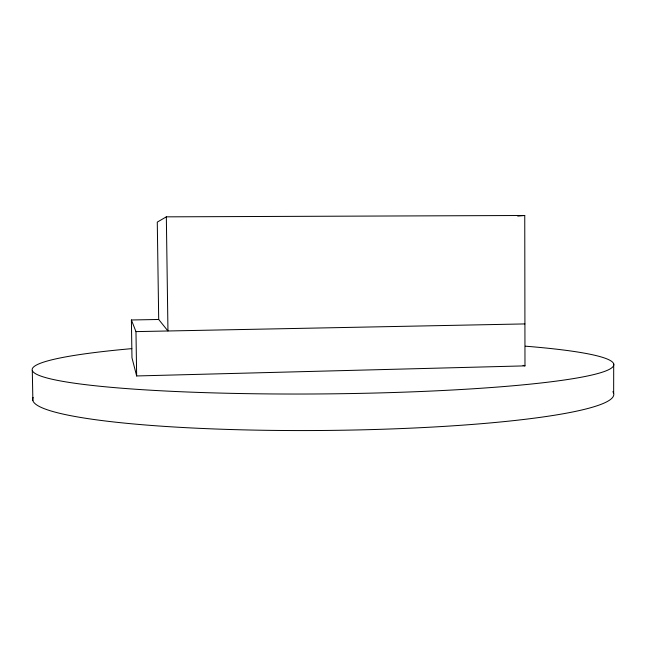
<?xml version="1.0" encoding="UTF-8"?>
<svg xmlns="http://www.w3.org/2000/svg" width="646" height="646" viewBox="0 0 646 646"><rect width="100%" height="100%" fill="white"/><g stroke="black" fill="none" stroke-linecap="round" stroke-linejoin="round"><path stroke-width="0.97" d="M613.652 393.357L613.7 363.803M166.337 216.846L157.277 222.119L158.698 319.479L167.96 330.986L166.337 216.846L524.754 215.489L524.98 365.87L136.653 375.956L131.978 357.803L131.388 319.98L158.698 319.479M517.729 216.111L524.754 215.489M131.388 319.98L135.975 331.616L524.915 323.921M523.05 365.345L524.98 365.87M32.3 370.586L32.873 400.568M135.975 331.616L136.653 375.956M525.351 346.175A290.87 26.769 -0.5 0 1 526.135 384.548A290.87 26.769 -0.5 0 1 109.214 387.148A290.87 26.769 -0.5 0 1 131.824 348.63M612.844 391.694A290.563 33.568 -0.5 0 1 326.65 430.438A290.563 33.568 -0.5 0 1 33.172 397.476"/></g></svg>
